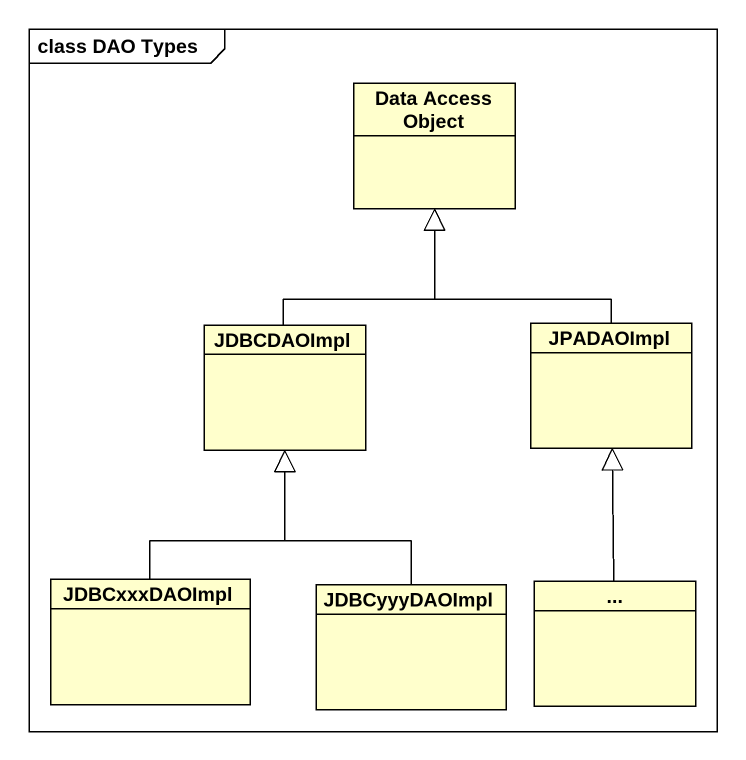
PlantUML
@startuml
mainframe class DAO Types
hide circle
hide empty members
class "Data Access Object" as Data_Access_Object
class JDBCDAOImpl
class JPADAOImpl
class JDBCxxxDAOImpl
class JDBCyyyDAOImpl
class "..." as class1
JDBCDAOImpl -up-|> Data_Access_Object
JPADAOImpl -up-|> Data_Access_Object
JDBCxxxDAOImpl -up-|> JDBCDAOImpl
JDBCyyyDAOImpl -up-|> JDBCDAOImpl
class1 -up-|> JPADAOImpl
@enduml
